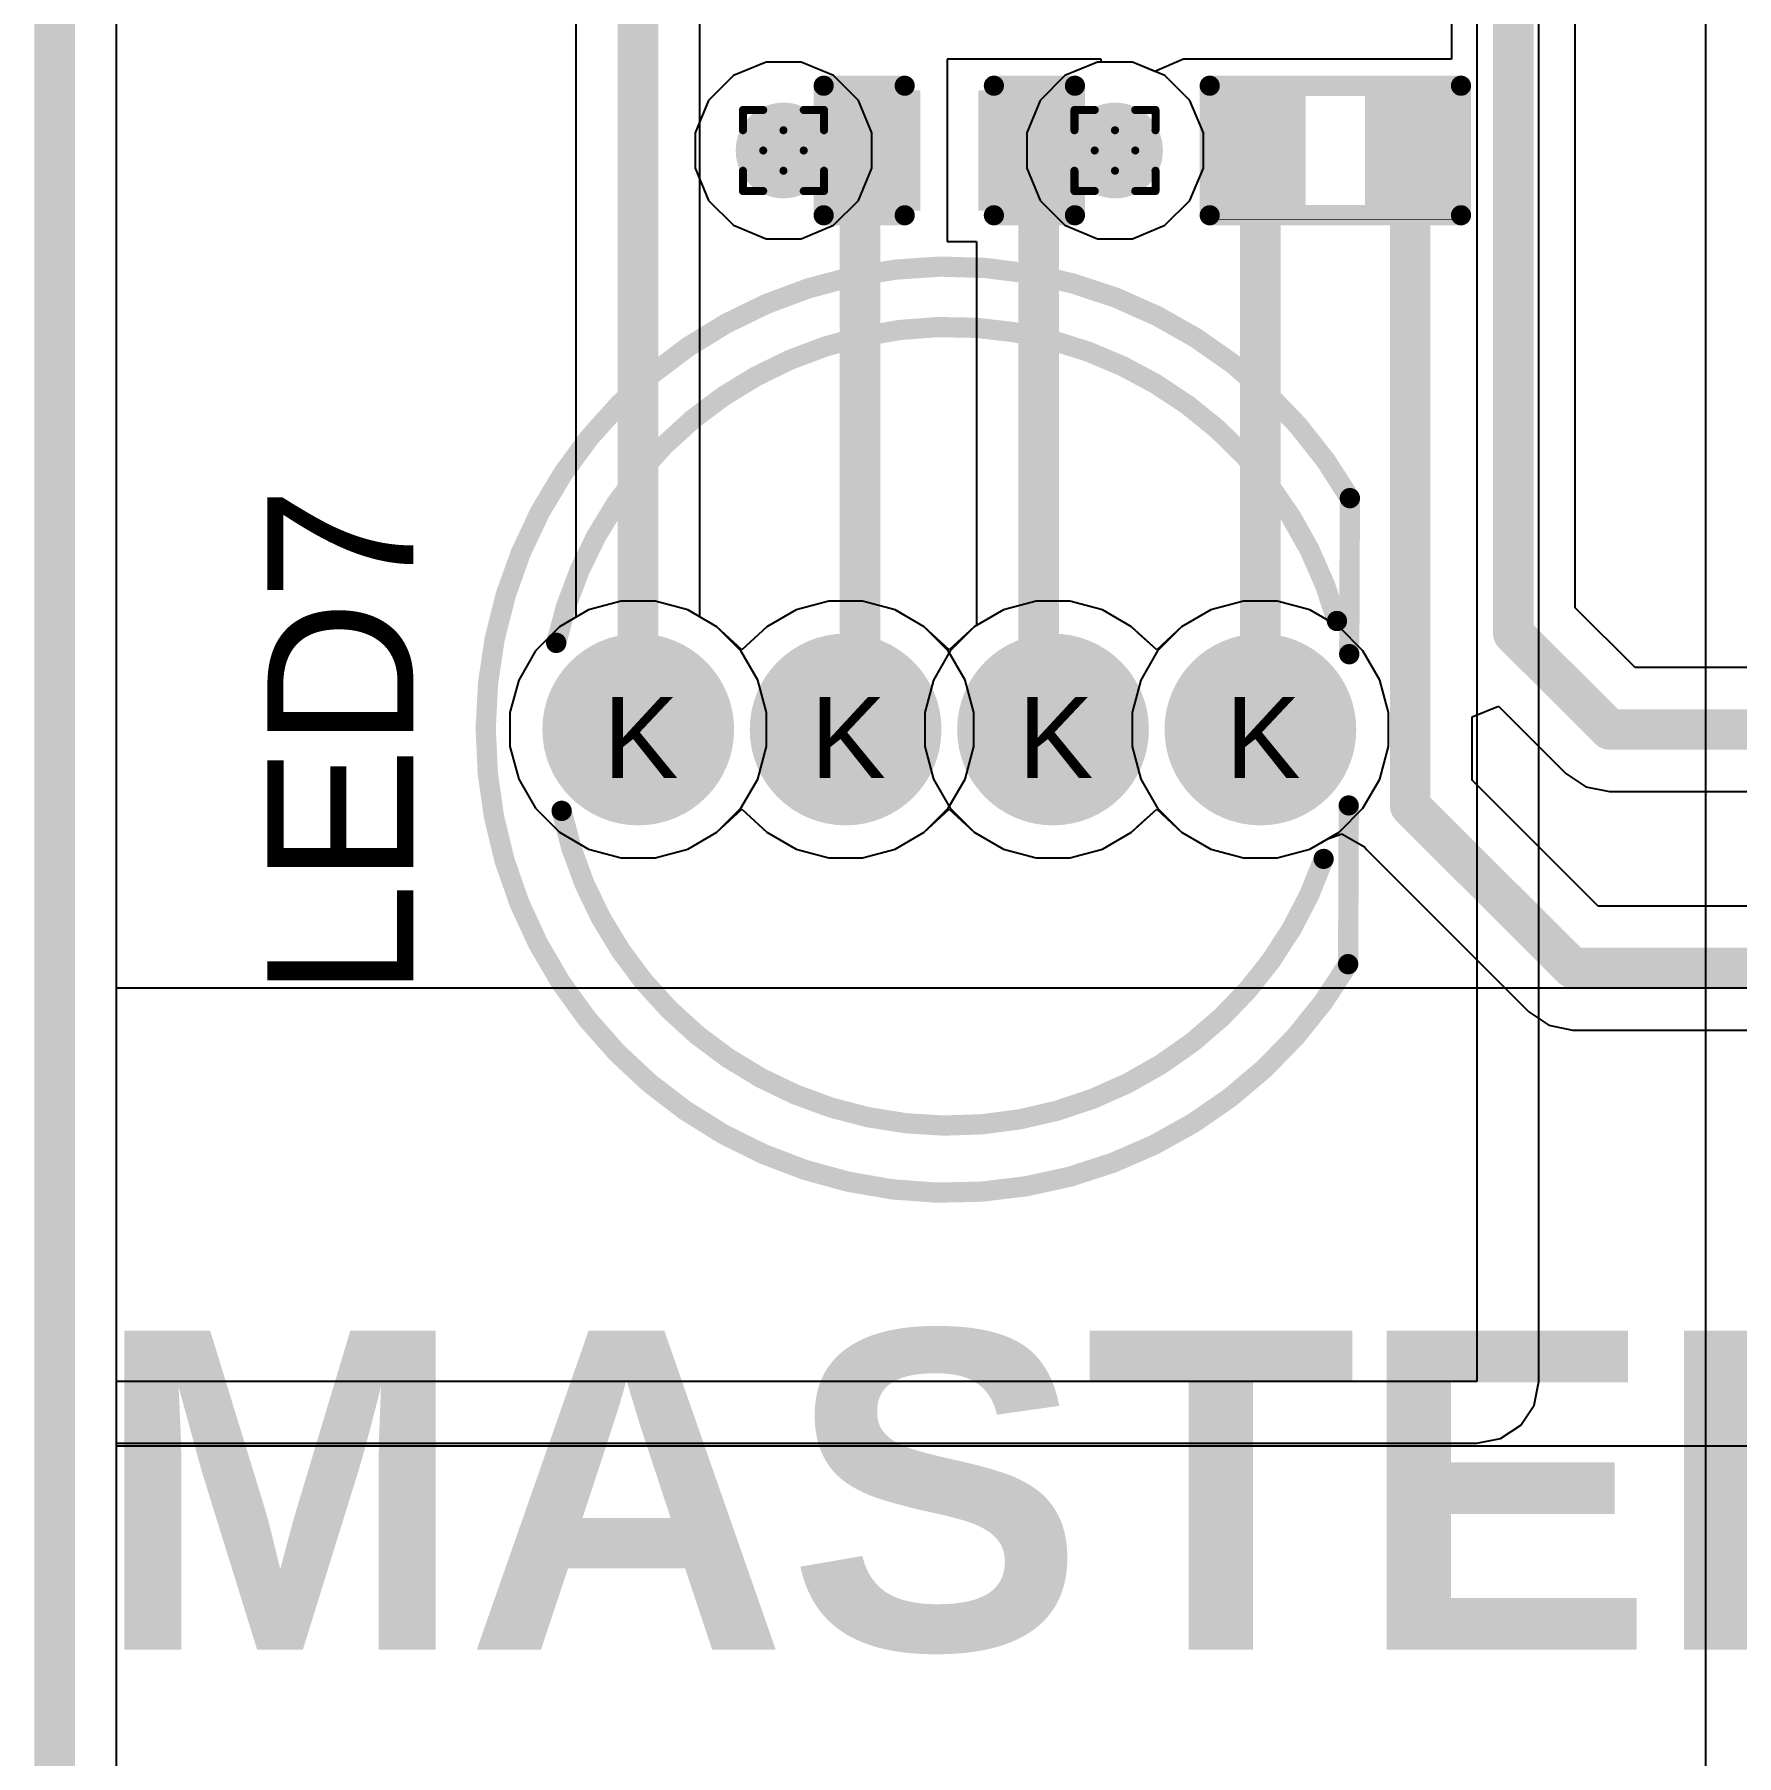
# Model space of a CAD drawing. Header units: inches. Extents: x -11 to 5379, y 0 to 5429.
# Drawn here: x -0.13 to 10.54, y 39.34 to 50.12 of the extents above; entities that cross this region are included whole.
import ezdxf

# ---------------------------------------------------------------- set-up
doc = ezdxf.new("R2010")
doc.units = ezdxf.units.IN
for name, color, linetype in [('Board Outline', 216, 'Continuous'), ('Bottom Layer', 5, 'Continuous'), ('Bottom Solder', 6, 'Continuous'), ('Drill Drawing', 1, 'Continuous'), ('GND', 16, 'Continuous'), ('Multi-Layer', 9, 'Continuous'), ('Pad Holes', 156, 'Continuous'), ('PWR', 76, 'Continuous'), ('Top Layer', 1, 'Continuous'), ('Top Overlay', 2, 'Continuous'), ('Top Paste', 8, 'Continuous'), ('Top Solder', 216, 'Continuous'), ('Via Holes', 16, 'Continuous')]:
    doc.layers.add(name, color=color, linetype=linetype)
doc.styles.add('Arial', font='', dxfattribs={"height": 0.2})
doc.styles.add('Arial_Bold', font='', dxfattribs={"height": 0.2})
doc.styles.get('Arial').set_extended_font_data('Arial')
doc.styles.get('Arial_Bold').set_extended_font_data('Arial', bold=True)

# ---------------------------------------------------------------- blocks, each defined once
blk = doc.blocks.new('R___0402_312')
at = {"layer": 'Top Layer'}
for points in [[(-0.699, -0.318), (-0.699, 0.318), (-0.241, 0.318), (-0.241, -0.318)], [(0.241, -0.318), (0.241, 0.318), (0.699, 0.318), (0.699, -0.318)]]:
    blk.add_hatch(color=1, dxfattribs=at).paths.add_polyline_path(points)
at = {"layer": 'Top Paste'}
for points in [[(-0.699, -0.318), (-0.699, 0.318), (-0.241, 0.318), (-0.241, -0.318)], [(0.241, -0.318), (0.241, 0.318), (0.699, 0.318), (0.699, -0.318)]]:
    blk.add_hatch(color=8, dxfattribs=at).paths.add_polyline_path(points)
at = {"layer": 'Top Solder'}
for points in [[(-0.754, -0.373), (-0.754, 0.373), (-0.186, 0.373), (-0.186, -0.373)], [(0.186, -0.373), (0.186, 0.373), (0.754, 0.373), (0.754, -0.373)]]:
    blk.add_hatch(color=216, dxfattribs=at).paths.add_polyline_path(points)
at = {"layer": 'Top Overlay'}
for points in [[(-0.787, -0.406, 0.127, 0.127, 0), (-0.787, 0.406, 0.127, 0.127, 0)], [(-0.787, 0.406, 0.127, 0.127, 0), (0.787, 0.406, 0.127, 0.127, 0)], [(0.787, -0.406, 0.127, 0.127, 0), (0.787, 0.406, 0.127, 0.127, 0)], [(-0.787, -0.406, 0.127, 0.127, 0), (0.787, -0.406, 0.127, 0.127, 0)], [(-0.813, -0.432, 0.00323, 0.00323, 0), (0.813, -0.432, 0.00323, 0.00323, 0)]]:
    blk.add_lwpolyline(points, format="xyseb", dxfattribs=at)
for points in [[(-0.819, 0.406, 0.0635, 0.0635, 1), (-0.756, 0.406, 0.0635, 0.0635, 1)], [(-0.819, 0.406, 0.0635, 0.0635, 1), (-0.756, 0.406, 0.0635, 0.0635, 1)], [(0.756, 0.406, 0.0635, 0.0635, 1), (0.819, 0.406, 0.0635, 0.0635, 1)], [(0.756, 0.406, 0.0635, 0.0635, 1), (0.819, 0.406, 0.0635, 0.0635, 1)], [(-0.819, -0.406, 0.0635, 0.0635, 1), (-0.756, -0.406, 0.0635, 0.0635, 1)], [(-0.819, -0.406, 0.0635, 0.0635, 1), (-0.756, -0.406, 0.0635, 0.0635, 1)], [(-0.814, -0.432, 0.00161, 0.00161, 1), (-0.812, -0.432, 0.00161, 0.00161, 1)], [(0.756, -0.406, 0.0635, 0.0635, 1), (0.819, -0.406, 0.0635, 0.0635, 1)], [(0.756, -0.406, 0.0635, 0.0635, 1), (0.819, -0.406, 0.0635, 0.0635, 1)], [(0.812, -0.432, 0.00161, 0.00161, 1), (0.814, -0.432, 0.00161, 0.00161, 1)]]:
    blk.add_lwpolyline(points, format="xyseb", close=True, dxfattribs=at)
blk = doc.blocks.new('WS2812D_F5_497')
at = {"layer": 'Bottom Layer'}
h = blk.add_hatch(color=5, dxfattribs=at)
edge = h.paths.add_edge_path()
edge.add_arc((-1.95, 0), 0.55, 0, 360)
h = blk.add_hatch(color=5, dxfattribs=at)
edge = h.paths.add_edge_path()
edge.add_arc((-0.65, 0), 0.55, 0, 360)
h = blk.add_hatch(color=5, dxfattribs=at)
edge = h.paths.add_edge_path()
edge.add_arc((0.65, 0), 0.55, 0, 360)
h = blk.add_hatch(color=5, dxfattribs=at)
edge = h.paths.add_edge_path()
edge.add_arc((1.95, 0), 0.55, 0, 360)
at = {"layer": 'Bottom Solder'}
h = blk.add_hatch(color=6, dxfattribs=at)
edge = h.paths.add_edge_path()
edge.add_arc((-1.95, 0), 0.601, 0, 360)
h = blk.add_hatch(color=6, dxfattribs=at)
edge = h.paths.add_edge_path()
edge.add_arc((-0.65, 0), 0.601, 0, 360)
h = blk.add_hatch(color=6, dxfattribs=at)
edge = h.paths.add_edge_path()
edge.add_arc((0.65, 0), 0.601, 0, 360)
h = blk.add_hatch(color=6, dxfattribs=at)
edge = h.paths.add_edge_path()
edge.add_arc((1.95, 0), 0.601, 0, 360)
at = {"layer": 'GND'}
h = blk.add_hatch(color=16, dxfattribs=at)
edge = h.paths.add_edge_path()
edge.add_arc((-1.95, 0), 0.55, 0, 360)
h = blk.add_hatch(color=16, dxfattribs=at)
edge = h.paths.add_edge_path()
edge.add_arc((-0.65, 0), 0.55, 0, 360)
h = blk.add_hatch(color=16, dxfattribs=at)
edge = h.paths.add_edge_path()
edge.add_arc((0.65, 0), 0.55, 0, 360)
h = blk.add_hatch(color=16, dxfattribs=at)
edge = h.paths.add_edge_path()
edge.add_arc((1.95, 0), 0.55, 0, 360)
at = {"layer": 'Multi-Layer'}
h = blk.add_hatch(color=9, dxfattribs=at)
edge = h.paths.add_edge_path()
edge.add_arc((-1.95, 0), 0.55, 0, 360)
h = blk.add_hatch(color=9, dxfattribs=at)
edge = h.paths.add_edge_path()
edge.add_arc((-0.65, 0), 0.55, 0, 360)
h = blk.add_hatch(color=9, dxfattribs=at)
edge = h.paths.add_edge_path()
edge.add_arc((0.65, 0), 0.55, 0, 360)
h = blk.add_hatch(color=9, dxfattribs=at)
edge = h.paths.add_edge_path()
edge.add_arc((1.95, 0), 0.55, 0, 360)
at = {"layer": 'Pad Holes'}
h = blk.add_hatch(color=7, dxfattribs=at)
edge = h.paths.add_edge_path()
edge.add_arc((-1.95, 0), 0.36, 0, 360)
h = blk.add_hatch(color=7, dxfattribs=at)
edge = h.paths.add_edge_path()
edge.add_arc((-0.65, 0), 0.36, 0, 360)
h = blk.add_hatch(color=7, dxfattribs=at)
edge = h.paths.add_edge_path()
edge.add_arc((0.65, 0), 0.36, 0, 360)
h = blk.add_hatch(color=7, dxfattribs=at)
edge = h.paths.add_edge_path()
edge.add_arc((1.95, 0), 0.36, 0, 360)
at = {"layer": 'PWR'}
h = blk.add_hatch(color=76, dxfattribs=at)
edge = h.paths.add_edge_path()
edge.add_arc((-1.95, 0), 0.55, 0, 360)
h = blk.add_hatch(color=76, dxfattribs=at)
edge = h.paths.add_edge_path()
edge.add_arc((-0.65, 0), 0.55, 0, 360)
h = blk.add_hatch(color=76, dxfattribs=at)
edge = h.paths.add_edge_path()
edge.add_arc((0.65, 0), 0.55, 0, 360)
h = blk.add_hatch(color=76, dxfattribs=at)
edge = h.paths.add_edge_path()
edge.add_arc((1.95, 0), 0.55, 0, 360)
at = {"layer": 'Top Layer'}
h = blk.add_hatch(color=1, dxfattribs=at)
edge = h.paths.add_edge_path()
edge.add_arc((-1.95, 0), 0.55, 0, 360)
h = blk.add_hatch(color=1, dxfattribs=at)
edge = h.paths.add_edge_path()
edge.add_arc((-0.65, 0), 0.55, 0, 360)
h = blk.add_hatch(color=1, dxfattribs=at)
edge = h.paths.add_edge_path()
edge.add_arc((0.65, 0), 0.55, 0, 360)
h = blk.add_hatch(color=1, dxfattribs=at)
edge = h.paths.add_edge_path()
edge.add_arc((1.95, 0), 0.55, 0, 360)
at = {"layer": 'Top Solder'}
h = blk.add_hatch(color=216, dxfattribs=at)
edge = h.paths.add_edge_path()
edge.add_arc((-1.95, 0), 0.601, 0, 360)
h = blk.add_hatch(color=216, dxfattribs=at)
edge = h.paths.add_edge_path()
edge.add_arc((-0.65, 0), 0.601, 0, 360)
h = blk.add_hatch(color=216, dxfattribs=at)
edge = h.paths.add_edge_path()
edge.add_arc((0.65, 0), 0.601, 0, 360)
h = blk.add_hatch(color=216, dxfattribs=at)
edge = h.paths.add_edge_path()
edge.add_arc((1.95, 0), 0.601, 0, 360)
at = {"layer": 'Top Overlay'}
for points in [[(2.5, -1.471, 0.127, 0.127, -3.705201), (2.511, 1.45, 0.127, 0.127, 0)], [(-2.464, 0.543, 0.127, 0.127, -0.780857), (2.43, 0.68, 0.127, 0.127, 0)], [(2.507, 0.472, 0.127, 0.127, 0), (2.511, 1.45, 0.127, 0.127, 0)], [(2.5, -1.471, 0.127, 0.127, 0), (2.504, -0.476, 0.127, 0.127, 0)], [(2.347, -0.811, 0.127, 0.127, -0.760948), (-2.43, -0.51, 0.127, 0.127, 0)]]:
    blk.add_lwpolyline(points, format="xyseb", dxfattribs=at)
for points in [[(2.479, 1.45, 0.0635, 0.0635, 1), (2.543, 1.45, 0.0635, 0.0635, 1)], [(2.479, 1.45, 0.0635, 0.0635, 1), (2.543, 1.45, 0.0635, 0.0635, 1)], [(2.398, 0.68, 0.0635, 0.0635, 1), (2.462, 0.68, 0.0635, 0.0635, 1)], [(-2.496, 0.543, 0.0635, 0.0635, 1), (-2.432, 0.543, 0.0635, 0.0635, 1)], [(2.475, 0.472, 0.0635, 0.0635, 1), (2.539, 0.472, 0.0635, 0.0635, 1)], [(2.472, -0.476, 0.0635, 0.0635, 1), (2.535, -0.476, 0.0635, 0.0635, 1)], [(-2.462, -0.51, 0.0635, 0.0635, 1), (-2.398, -0.51, 0.0635, 0.0635, 1)], [(2.315, -0.811, 0.0635, 0.0635, 1), (2.378, -0.811, 0.0635, 0.0635, 1)], [(2.468, -1.471, 0.0635, 0.0635, 1), (2.532, -1.471, 0.0635, 0.0635, 1)], [(2.468, -1.471, 0.0635, 0.0635, 1), (2.532, -1.471, 0.0635, 0.0635, 1)]]:
    blk.add_lwpolyline(points, format="xyseb", close=True, dxfattribs=at)
blk = doc.blocks.new('C___0402_655')
at = {"layer": 'Top Layer'}
for points in [[(-0.699, -0.318), (-0.699, 0.318), (-0.241, 0.318), (-0.241, -0.318)], [(0.241, -0.318), (0.241, 0.318), (0.699, 0.318), (0.699, -0.318)]]:
    blk.add_hatch(color=1, dxfattribs=at).paths.add_polyline_path(points)
at = {"layer": 'Top Paste'}
for points in [[(-0.699, -0.318), (-0.699, 0.318), (-0.241, 0.318), (-0.241, -0.318)], [(0.241, -0.318), (0.241, 0.318), (0.699, 0.318), (0.699, -0.318)]]:
    blk.add_hatch(color=8, dxfattribs=at).paths.add_polyline_path(points)
at = {"layer": 'Top Solder'}
for points in [[(-0.758, -0.377), (-0.758, 0.377), (-0.181, 0.377), (-0.181, -0.377)], [(0.181, -0.377), (0.181, 0.377), (0.758, 0.377), (0.758, -0.377)]]:
    blk.add_hatch(color=216, dxfattribs=at).paths.add_polyline_path(points)
at = {"layer": 'Top Overlay'}
for points in [[(-0.787, -0.406, 0.127, 0.127, 0), (-0.787, 0.406, 0.127, 0.127, 0)], [(-0.787, 0.406, 0.127, 0.127, 0), (-0.279, 0.406, 0.127, 0.127, 0)], [(0.279, 0.406, 0.127, 0.127, 0), (0.787, 0.406, 0.127, 0.127, 0)], [(0.787, -0.406, 0.127, 0.127, 0), (0.787, 0.406, 0.127, 0.127, 0)], [(-0.787, -0.406, 0.127, 0.127, 0), (-0.279, -0.406, 0.127, 0.127, 0)], [(0.279, -0.406, 0.127, 0.127, 0), (0.787, -0.406, 0.127, 0.127, 0)]]:
    blk.add_lwpolyline(points, format="xyseb", dxfattribs=at)
for points in [[(-0.819, 0.406, 0.0635, 0.0635, 1), (-0.756, 0.406, 0.0635, 0.0635, 1)], [(-0.819, 0.406, 0.0635, 0.0635, 1), (-0.756, 0.406, 0.0635, 0.0635, 1)], [(-0.311, 0.406, 0.0635, 0.0635, 1), (-0.248, 0.406, 0.0635, 0.0635, 1)], [(0.248, 0.406, 0.0635, 0.0635, 1), (0.311, 0.406, 0.0635, 0.0635, 1)], [(0.756, 0.406, 0.0635, 0.0635, 1), (0.819, 0.406, 0.0635, 0.0635, 1)], [(0.756, 0.406, 0.0635, 0.0635, 1), (0.819, 0.406, 0.0635, 0.0635, 1)], [(-0.819, -0.406, 0.0635, 0.0635, 1), (-0.756, -0.406, 0.0635, 0.0635, 1)], [(-0.819, -0.406, 0.0635, 0.0635, 1), (-0.756, -0.406, 0.0635, 0.0635, 1)], [(-0.311, -0.406, 0.0635, 0.0635, 1), (-0.248, -0.406, 0.0635, 0.0635, 1)], [(0.248, -0.406, 0.0635, 0.0635, 1), (0.311, -0.406, 0.0635, 0.0635, 1)], [(0.756, -0.406, 0.0635, 0.0635, 1), (0.819, -0.406, 0.0635, 0.0635, 1)], [(0.756, -0.406, 0.0635, 0.0635, 1), (0.819, -0.406, 0.0635, 0.0635, 1)]]:
    blk.add_lwpolyline(points, format="xyseb", close=True, dxfattribs=at)

msp = doc.modelspace()

# ---------------------------------------------------------------- hatches: boundary and pattern name
at = {"layer": 'Bottom Layer'}
h = msp.add_hatch(color=5, dxfattribs=at)
edge = h.paths.add_edge_path()
edge.add_arc((4.569, 49.396), 0.3, 0, 360)
h = msp.add_hatch(color=5, dxfattribs=at)
edge = h.paths.add_edge_path()
edge.add_arc((6.647, 49.396), 0.3, 0, 360)
at = {"layer": 'GND'}
h = msp.add_hatch(color=16, dxfattribs=at)
edge = h.paths.add_edge_path()
edge.add_arc((4.569, 49.396), 0.3, 0, 360)
h = msp.add_hatch(color=16, dxfattribs=at)
edge = h.paths.add_edge_path()
edge.add_arc((6.647, 49.396), 0.3, 0, 360)
at = {"layer": 'PWR'}
h = msp.add_hatch(color=76, dxfattribs=at)
edge = h.paths.add_edge_path()
edge.add_arc((4.569, 49.396), 0.3, 0, 360)
h = msp.add_hatch(color=76, dxfattribs=at)
edge = h.paths.add_edge_path()
edge.add_arc((6.647, 49.396), 0.3, 0, 360)
at = {"layer": 'Top Layer'}
h = msp.add_hatch(color=1, dxfattribs=at)
edge = h.paths.add_edge_path()
edge.add_arc((4.569, 49.396), 0.3, 0, 360)
h = msp.add_hatch(color=1, dxfattribs=at)
edge = h.paths.add_edge_path()
edge.add_arc((6.647, 49.396), 0.3, 0, 360)
at = {"layer": 'Via Holes'}
h = msp.add_hatch(color=7, dxfattribs=at)
edge = h.paths.add_edge_path()
edge.add_arc((4.569, 49.396), 0.15, 0, 360)
h = msp.add_hatch(color=7, dxfattribs=at)
edge = h.paths.add_edge_path()
edge.add_arc((6.647, 49.396), 0.15, 0, 360)

# ---------------------------------------------------------------- linework, layer by layer
at = {"layer": 'Board Outline'}
msp.add_lwpolyline([(0, 0, 0.254, 0.254, 0), (0, 110, 0.254, 0.254, 0)], format="xyseb", dxfattribs=at)
at = {"layer": 'Bottom Layer'}
for p, q in [((0.388, 9.672), (0.388, 100.328)), ((6.536, 49.95), (6.333, 49.866)), ((6.757, 49.95), (6.536, 49.95)), ((6.96, 49.866), (6.757, 49.95)), ((6.333, 49.866), (6.177, 49.71)), ((7.116, 49.71), (6.96, 49.866)), ((6.177, 49.71), (6.093, 49.507)), ((7.201, 49.507), (7.116, 49.71)), ((6.093, 49.507), (6.093, 49.286)), ((7.201, 49.286), (7.201, 49.507)), ((6.093, 49.286), (6.177, 49.083)), ((7.116, 49.083), (7.201, 49.286)), ((6.177, 49.083), (6.333, 48.927)), ((6.96, 48.927), (7.116, 49.083)), ((6.333, 48.927), (6.536, 48.842)), ((6.757, 48.842), (6.96, 48.927)), ((6.536, 48.842), (6.757, 48.842)), ((3.347, 46.516), (3.164, 46.41)), ((3.552, 46.571), (3.347, 46.516)), ((3.764, 46.571), (3.552, 46.571)), ((3.968, 46.516), (3.764, 46.571)), ((4.151, 46.41), (3.968, 46.516)), ((5.947, 46.516), (5.764, 46.41)), ((6.152, 46.571), (5.947, 46.516)), ((6.364, 46.571), (6.152, 46.571)), ((6.568, 46.516), (6.364, 46.571)), ((6.751, 46.41), (6.568, 46.516)), ((7.247, 46.516), (7.064, 46.41)), ((7.452, 46.571), (7.247, 46.516)), ((7.663, 46.571), (7.452, 46.571)), ((7.868, 46.516), (7.663, 46.571)), ((8.051, 46.41), (7.868, 46.516)), ((3.164, 46.41), (3.014, 46.26)), ((4.301, 46.26), (4.151, 46.41)), ((5.764, 46.41), (5.614, 46.26)), ((6.79, 46.372), (6.751, 46.41)), ((7.064, 46.41), (7.026, 46.372)), ((8.201, 46.26), (8.051, 46.41)), ((6.908, 46.266), (6.79, 46.372)), ((7.026, 46.372), (6.908, 46.266)), ((3.014, 46.26), (2.909, 46.077)), ((4.407, 46.077), (4.301, 46.26)), ((5.614, 46.26), (5.508, 46.077)), ((8.307, 46.077), (8.201, 46.26)), ((2.909, 46.077), (2.854, 45.873)), ((4.462, 45.873), (4.407, 46.077)), ((5.508, 46.077), (5.454, 45.873)), ((8.362, 45.873), (8.307, 46.077)), ((2.854, 45.873), (2.854, 45.661)), ((4.462, 45.661), (4.462, 45.873)), ((5.454, 45.873), (5.454, 45.661)), ((8.362, 45.661), (8.362, 45.873)), ((2.854, 45.661), (2.909, 45.456)), ((4.407, 45.456), (4.462, 45.661)), ((5.454, 45.661), (5.508, 45.456)), ((8.307, 45.456), (8.362, 45.661)), ((2.909, 45.456), (3.014, 45.273)), ((4.301, 45.273), (4.407, 45.456)), ((5.508, 45.456), (5.614, 45.273)), ((8.201, 45.273), (8.307, 45.456)), ((3.014, 45.273), (3.164, 45.123)), ((4.151, 45.123), (4.301, 45.273)), ((5.614, 45.273), (5.764, 45.123)), ((6.79, 45.162), (6.908, 45.267)), ((6.908, 45.267), (7.026, 45.162)), ((8.051, 45.123), (8.201, 45.273)), ((3.164, 45.123), (3.347, 45.017)), ((3.968, 45.017), (4.151, 45.123)), ((5.764, 45.123), (5.947, 45.017)), ((6.568, 45.017), (6.751, 45.123)), ((6.751, 45.123), (6.79, 45.162)), ((7.026, 45.162), (7.064, 45.123)), ((7.064, 45.123), (7.247, 45.017)), ((7.868, 45.017), (8.051, 45.123)), ((3.347, 45.017), (3.552, 44.963)), ((3.764, 44.963), (3.968, 45.017)), ((5.947, 45.017), (6.152, 44.963)), ((6.364, 44.963), (6.568, 45.017)), ((7.247, 45.017), (7.452, 44.963)), ((7.663, 44.963), (7.868, 45.017)), ((3.552, 44.963), (3.764, 44.963)), ((6.152, 44.963), (6.364, 44.963)), ((7.452, 44.963), (7.663, 44.963))]:
    msp.add_line(p, q, dxfattribs=at)
at = {"layer": 'Drill Drawing'}
for points in [[(4.315, 49.523, 0.0508, 0.0508, 0), (4.315, 49.65, 0.0508, 0.0508, 0)], [(4.315, 49.65, 0.0508, 0.0508, 0), (4.442, 49.65, 0.0508, 0.0508, 0)], [(4.442, 49.65, 0.0508, 0.0508, 0), (4.569, 49.523, 0.0508, 0.0508, 0)], [(4.569, 49.523, 0.0508, 0.0508, 0), (4.696, 49.65, 0.0508, 0.0508, 0)], [(4.696, 49.65, 0.0508, 0.0508, 0), (4.823, 49.65, 0.0508, 0.0508, 0)], [(4.823, 49.523, 0.0508, 0.0508, 0), (4.823, 49.65, 0.0508, 0.0508, 0)], [(6.393, 49.523, 0.0508, 0.0508, 0), (6.393, 49.65, 0.0508, 0.0508, 0)], [(6.393, 49.65, 0.0508, 0.0508, 0), (6.52, 49.65, 0.0508, 0.0508, 0)], [(6.52, 49.65, 0.0508, 0.0508, 0), (6.647, 49.523, 0.0508, 0.0508, 0)], [(6.647, 49.523, 0.0508, 0.0508, 0), (6.774, 49.65, 0.0508, 0.0508, 0)], [(6.774, 49.65, 0.0508, 0.0508, 0), (6.901, 49.65, 0.0508, 0.0508, 0)], [(6.901, 49.523, 0.0508, 0.0508, 0), (6.901, 49.65, 0.0508, 0.0508, 0)], [(4.315, 49.523, 0.0508, 0.0508, 0), (4.442, 49.396, 0.0508, 0.0508, 0)], [(4.696, 49.396, 0.0508, 0.0508, 0), (4.823, 49.523, 0.0508, 0.0508, 0)], [(6.393, 49.523, 0.0508, 0.0508, 0), (6.52, 49.396, 0.0508, 0.0508, 0)], [(6.774, 49.396, 0.0508, 0.0508, 0), (6.901, 49.523, 0.0508, 0.0508, 0)], [(4.315, 49.269, 0.0508, 0.0508, 0), (4.442, 49.396, 0.0508, 0.0508, 0)], [(4.696, 49.396, 0.0508, 0.0508, 0), (4.823, 49.269, 0.0508, 0.0508, 0)], [(6.393, 49.269, 0.0508, 0.0508, 0), (6.52, 49.396, 0.0508, 0.0508, 0)], [(6.774, 49.396, 0.0508, 0.0508, 0), (6.901, 49.269, 0.0508, 0.0508, 0)], [(4.315, 49.142, 0.0508, 0.0508, 0), (4.315, 49.269, 0.0508, 0.0508, 0)], [(4.442, 49.142, 0.0508, 0.0508, 0), (4.569, 49.269, 0.0508, 0.0508, 0)], [(4.569, 49.269, 0.0508, 0.0508, 0), (4.696, 49.142, 0.0508, 0.0508, 0)], [(4.823, 49.142, 0.0508, 0.0508, 0), (4.823, 49.269, 0.0508, 0.0508, 0)], [(6.393, 49.142, 0.0508, 0.0508, 0), (6.393, 49.269, 0.0508, 0.0508, 0)], [(6.52, 49.142, 0.0508, 0.0508, 0), (6.647, 49.269, 0.0508, 0.0508, 0)], [(6.647, 49.269, 0.0508, 0.0508, 0), (6.774, 49.142, 0.0508, 0.0508, 0)], [(6.901, 49.142, 0.0508, 0.0508, 0), (6.901, 49.269, 0.0508, 0.0508, 0)], [(4.315, 49.142, 0.0508, 0.0508, 0), (4.442, 49.142, 0.0508, 0.0508, 0)], [(4.696, 49.142, 0.0508, 0.0508, 0), (4.823, 49.142, 0.0508, 0.0508, 0)], [(6.393, 49.142, 0.0508, 0.0508, 0), (6.52, 49.142, 0.0508, 0.0508, 0)], [(6.774, 49.142, 0.0508, 0.0508, 0), (6.901, 49.142, 0.0508, 0.0508, 0)]]:
    msp.add_lwpolyline(points, format="xyseb", dxfattribs=at)
for points in [[(4.302, 49.65, 0.0254, 0.0254, 1), (4.327, 49.65, 0.0254, 0.0254, 1)], [(4.302, 49.65, 0.0254, 0.0254, 1), (4.327, 49.65, 0.0254, 0.0254, 1)], [(4.429, 49.65, 0.0254, 0.0254, 1), (4.454, 49.65, 0.0254, 0.0254, 1)], [(4.429, 49.65, 0.0254, 0.0254, 1), (4.454, 49.65, 0.0254, 0.0254, 1)], [(4.683, 49.65, 0.0254, 0.0254, 1), (4.708, 49.65, 0.0254, 0.0254, 1)], [(4.683, 49.65, 0.0254, 0.0254, 1), (4.708, 49.65, 0.0254, 0.0254, 1)], [(4.81, 49.65, 0.0254, 0.0254, 1), (4.835, 49.65, 0.0254, 0.0254, 1)], [(4.81, 49.65, 0.0254, 0.0254, 1), (4.835, 49.65, 0.0254, 0.0254, 1)], [(6.38, 49.65, 0.0254, 0.0254, 1), (6.405, 49.65, 0.0254, 0.0254, 1)], [(6.38, 49.65, 0.0254, 0.0254, 1), (6.405, 49.65, 0.0254, 0.0254, 1)], [(6.507, 49.65, 0.0254, 0.0254, 1), (6.532, 49.65, 0.0254, 0.0254, 1)], [(6.507, 49.65, 0.0254, 0.0254, 1), (6.532, 49.65, 0.0254, 0.0254, 1)], [(6.761, 49.65, 0.0254, 0.0254, 1), (6.786, 49.65, 0.0254, 0.0254, 1)], [(6.761, 49.65, 0.0254, 0.0254, 1), (6.786, 49.65, 0.0254, 0.0254, 1)], [(6.888, 49.65, 0.0254, 0.0254, 1), (6.913, 49.65, 0.0254, 0.0254, 1)], [(6.888, 49.65, 0.0254, 0.0254, 1), (6.913, 49.65, 0.0254, 0.0254, 1)], [(4.302, 49.523, 0.0254, 0.0254, 1), (4.327, 49.523, 0.0254, 0.0254, 1)], [(4.302, 49.523, 0.0254, 0.0254, 1), (4.327, 49.523, 0.0254, 0.0254, 1)], [(4.556, 49.523, 0.0254, 0.0254, 1), (4.581, 49.523, 0.0254, 0.0254, 1)], [(4.556, 49.523, 0.0254, 0.0254, 1), (4.581, 49.523, 0.0254, 0.0254, 1)], [(4.81, 49.523, 0.0254, 0.0254, 1), (4.835, 49.523, 0.0254, 0.0254, 1)], [(4.81, 49.523, 0.0254, 0.0254, 1), (4.835, 49.523, 0.0254, 0.0254, 1)], [(6.38, 49.523, 0.0254, 0.0254, 1), (6.405, 49.523, 0.0254, 0.0254, 1)], [(6.38, 49.523, 0.0254, 0.0254, 1), (6.405, 49.523, 0.0254, 0.0254, 1)], [(6.634, 49.523, 0.0254, 0.0254, 1), (6.659, 49.523, 0.0254, 0.0254, 1)], [(6.634, 49.523, 0.0254, 0.0254, 1), (6.659, 49.523, 0.0254, 0.0254, 1)], [(6.888, 49.523, 0.0254, 0.0254, 1), (6.913, 49.523, 0.0254, 0.0254, 1)], [(6.888, 49.523, 0.0254, 0.0254, 1), (6.913, 49.523, 0.0254, 0.0254, 1)], [(4.429, 49.396, 0.0254, 0.0254, 1), (4.454, 49.396, 0.0254, 0.0254, 1)], [(4.429, 49.396, 0.0254, 0.0254, 1), (4.454, 49.396, 0.0254, 0.0254, 1)], [(4.683, 49.396, 0.0254, 0.0254, 1), (4.708, 49.396, 0.0254, 0.0254, 1)], [(4.683, 49.396, 0.0254, 0.0254, 1), (4.708, 49.396, 0.0254, 0.0254, 1)], [(6.507, 49.396, 0.0254, 0.0254, 1), (6.532, 49.396, 0.0254, 0.0254, 1)], [(6.507, 49.396, 0.0254, 0.0254, 1), (6.532, 49.396, 0.0254, 0.0254, 1)], [(6.761, 49.396, 0.0254, 0.0254, 1), (6.786, 49.396, 0.0254, 0.0254, 1)], [(6.761, 49.396, 0.0254, 0.0254, 1), (6.786, 49.396, 0.0254, 0.0254, 1)], [(4.302, 49.269, 0.0254, 0.0254, 1), (4.327, 49.269, 0.0254, 0.0254, 1)], [(4.302, 49.269, 0.0254, 0.0254, 1), (4.327, 49.269, 0.0254, 0.0254, 1)], [(4.556, 49.269, 0.0254, 0.0254, 1), (4.581, 49.269, 0.0254, 0.0254, 1)], [(4.556, 49.269, 0.0254, 0.0254, 1), (4.581, 49.269, 0.0254, 0.0254, 1)], [(4.81, 49.269, 0.0254, 0.0254, 1), (4.835, 49.269, 0.0254, 0.0254, 1)], [(4.81, 49.269, 0.0254, 0.0254, 1), (4.835, 49.269, 0.0254, 0.0254, 1)], [(6.38, 49.269, 0.0254, 0.0254, 1), (6.405, 49.269, 0.0254, 0.0254, 1)], [(6.38, 49.269, 0.0254, 0.0254, 1), (6.405, 49.269, 0.0254, 0.0254, 1)], [(6.634, 49.269, 0.0254, 0.0254, 1), (6.659, 49.269, 0.0254, 0.0254, 1)], [(6.634, 49.269, 0.0254, 0.0254, 1), (6.659, 49.269, 0.0254, 0.0254, 1)], [(6.888, 49.269, 0.0254, 0.0254, 1), (6.913, 49.269, 0.0254, 0.0254, 1)], [(6.888, 49.269, 0.0254, 0.0254, 1), (6.913, 49.269, 0.0254, 0.0254, 1)], [(4.302, 49.142, 0.0254, 0.0254, 1), (4.327, 49.142, 0.0254, 0.0254, 1)], [(4.302, 49.142, 0.0254, 0.0254, 1), (4.327, 49.142, 0.0254, 0.0254, 1)], [(4.429, 49.142, 0.0254, 0.0254, 1), (4.454, 49.142, 0.0254, 0.0254, 1)], [(4.429, 49.142, 0.0254, 0.0254, 1), (4.454, 49.142, 0.0254, 0.0254, 1)], [(4.683, 49.142, 0.0254, 0.0254, 1), (4.708, 49.142, 0.0254, 0.0254, 1)], [(4.683, 49.142, 0.0254, 0.0254, 1), (4.708, 49.142, 0.0254, 0.0254, 1)], [(4.81, 49.142, 0.0254, 0.0254, 1), (4.835, 49.142, 0.0254, 0.0254, 1)], [(4.81, 49.142, 0.0254, 0.0254, 1), (4.835, 49.142, 0.0254, 0.0254, 1)], [(6.38, 49.142, 0.0254, 0.0254, 1), (6.405, 49.142, 0.0254, 0.0254, 1)], [(6.38, 49.142, 0.0254, 0.0254, 1), (6.405, 49.142, 0.0254, 0.0254, 1)], [(6.507, 49.142, 0.0254, 0.0254, 1), (6.532, 49.142, 0.0254, 0.0254, 1)], [(6.507, 49.142, 0.0254, 0.0254, 1), (6.532, 49.142, 0.0254, 0.0254, 1)], [(6.761, 49.142, 0.0254, 0.0254, 1), (6.786, 49.142, 0.0254, 0.0254, 1)], [(6.761, 49.142, 0.0254, 0.0254, 1), (6.786, 49.142, 0.0254, 0.0254, 1)], [(6.888, 49.142, 0.0254, 0.0254, 1), (6.913, 49.142, 0.0254, 0.0254, 1)], [(6.888, 49.142, 0.0254, 0.0254, 1), (6.913, 49.142, 0.0254, 0.0254, 1)]]:
    msp.add_lwpolyline(points, format="xyseb", close=True, dxfattribs=at)
at = {"layer": 'GND'}
for p, q in [((0.388, 0.388), (0.388, 109.612)), ((10.349, 106.045), (10.349, 7.62)), ((4.459, 49.95), (4.255, 49.866)), ((4.679, 49.95), (4.459, 49.95)), ((4.883, 49.866), (4.679, 49.95)), ((6.536, 49.95), (6.333, 49.866)), ((6.757, 49.95), (6.536, 49.95)), ((6.96, 49.866), (6.757, 49.95)), ((4.255, 49.866), (4.099, 49.71)), ((5.038, 49.71), (4.883, 49.866)), ((6.333, 49.866), (6.177, 49.71)), ((7.116, 49.71), (6.96, 49.866)), ((4.099, 49.71), (4.015, 49.507)), ((5.123, 49.507), (5.038, 49.71)), ((6.177, 49.71), (6.093, 49.507)), ((7.201, 49.507), (7.116, 49.71)), ((4.015, 49.507), (4.015, 49.286)), ((5.123, 49.286), (5.123, 49.507)), ((6.093, 49.507), (6.093, 49.286)), ((7.201, 49.286), (7.201, 49.507)), ((4.015, 49.286), (4.099, 49.083)), ((5.038, 49.083), (5.123, 49.286)), ((6.093, 49.286), (6.177, 49.083)), ((7.116, 49.083), (7.201, 49.286)), ((4.099, 49.083), (4.255, 48.927)), ((4.883, 48.927), (5.038, 49.083)), ((6.177, 49.083), (6.333, 48.927)), ((6.96, 48.927), (7.116, 49.083)), ((4.255, 48.927), (4.459, 48.842)), ((4.679, 48.842), (4.883, 48.927)), ((6.333, 48.927), (6.536, 48.842)), ((6.757, 48.842), (6.96, 48.927)), ((4.459, 48.842), (4.679, 48.842)), ((6.536, 48.842), (6.757, 48.842)), ((3.347, 46.516), (3.164, 46.41)), ((3.552, 46.571), (3.347, 46.516)), ((3.764, 46.571), (3.552, 46.571)), ((3.968, 46.516), (3.764, 46.571)), ((4.151, 46.41), (3.968, 46.516)), ((4.647, 46.516), (4.464, 46.41)), ((4.852, 46.571), (4.647, 46.516)), ((5.064, 46.571), (4.852, 46.571)), ((5.268, 46.516), (5.064, 46.571)), ((5.451, 46.41), (5.268, 46.516)), ((5.947, 46.516), (5.764, 46.41)), ((6.152, 46.571), (5.947, 46.516)), ((6.364, 46.571), (6.152, 46.571)), ((6.568, 46.516), (6.364, 46.571)), ((6.751, 46.41), (6.568, 46.516)), ((7.247, 46.516), (7.064, 46.41)), ((7.452, 46.571), (7.247, 46.516)), ((7.663, 46.571), (7.452, 46.571)), ((7.868, 46.516), (7.663, 46.571)), ((8.051, 46.41), (7.868, 46.516)), ((3.164, 46.41), (3.014, 46.26)), ((4.308, 46.266), (4.151, 46.41)), ((4.464, 46.41), (4.308, 46.266)), ((5.608, 46.266), (5.451, 46.41)), ((5.764, 46.41), (5.608, 46.266)), ((6.908, 46.266), (6.751, 46.41)), ((7.064, 46.41), (6.908, 46.266)), ((8.201, 46.26), (8.051, 46.41)), ((3.014, 46.26), (2.909, 46.077)), ((8.307, 46.077), (8.201, 46.26)), ((2.909, 46.077), (2.854, 45.873)), ((8.362, 45.873), (8.307, 46.077)), ((2.854, 45.873), (2.854, 45.661)), ((8.362, 45.661), (8.362, 45.873)), ((2.854, 45.661), (2.909, 45.456)), ((8.307, 45.456), (8.362, 45.661)), ((2.909, 45.456), (3.014, 45.273)), ((8.201, 45.273), (8.307, 45.456)), ((3.014, 45.273), (3.164, 45.123)), ((4.151, 45.123), (4.308, 45.267)), ((4.308, 45.267), (4.464, 45.123)), ((5.451, 45.123), (5.608, 45.267)), ((5.608, 45.267), (5.764, 45.123)), ((6.751, 45.123), (6.908, 45.267)), ((6.908, 45.267), (7.064, 45.123)), ((8.051, 45.123), (8.201, 45.273)), ((3.164, 45.123), (3.347, 45.017)), ((3.968, 45.017), (4.151, 45.123)), ((4.464, 45.123), (4.647, 45.017)), ((5.268, 45.017), (5.451, 45.123)), ((5.764, 45.123), (5.947, 45.017)), ((6.568, 45.017), (6.751, 45.123)), ((7.064, 45.123), (7.247, 45.017)), ((7.868, 45.017), (8.051, 45.123)), ((3.347, 45.017), (3.552, 44.963)), ((3.764, 44.963), (3.968, 45.017)), ((4.647, 45.017), (4.852, 44.963)), ((5.064, 44.963), (5.268, 45.017)), ((5.947, 45.017), (6.152, 44.963)), ((6.364, 44.963), (6.568, 45.017)), ((7.247, 45.017), (7.452, 44.963)), ((7.663, 44.963), (7.868, 45.017)), ((3.552, 44.963), (3.764, 44.963)), ((4.852, 44.963), (5.064, 44.963)), ((6.152, 44.963), (6.364, 44.963)), ((7.452, 44.963), (7.663, 44.963)), ((0.388, 41.275), (0.388, 44.147)), ((0.388, 44.147), (76.414, 44.147)), ((96.799, 41.275), (0.388, 41.275))]:
    msp.add_line(p, q, dxfattribs=at)
at = {"layer": 'PWR'}
for p, q in [((0.388, 41.681), (0.388, 109.612)), ((8.915, 51.968), (8.915, 41.681)), ((9.304, 41.681), (9.304, 51.968)), ((4.459, 49.95), (4.255, 49.866)), ((4.679, 49.95), (4.459, 49.95)), ((4.883, 49.866), (4.679, 49.95)), ((4.255, 49.866), (4.099, 49.71)), ((5.038, 49.71), (4.883, 49.866)), ((4.099, 49.71), (4.015, 49.507)), ((5.123, 49.507), (5.038, 49.71)), ((4.015, 49.507), (4.015, 49.286)), ((5.123, 49.286), (5.123, 49.507)), ((4.015, 49.286), (4.099, 49.083)), ((5.038, 49.083), (5.123, 49.286)), ((4.099, 49.083), (4.255, 48.927)), ((4.883, 48.927), (5.038, 49.083)), ((4.255, 48.927), (4.459, 48.842)), ((4.679, 48.842), (4.883, 48.927)), ((4.459, 48.842), (4.679, 48.842)), ((3.347, 46.516), (3.164, 46.41)), ((3.552, 46.571), (3.347, 46.516)), ((3.764, 46.571), (3.552, 46.571)), ((3.968, 46.516), (3.764, 46.571)), ((4.151, 46.41), (3.968, 46.516)), ((4.647, 46.516), (4.464, 46.41)), ((4.852, 46.571), (4.647, 46.516)), ((5.064, 46.571), (4.852, 46.571)), ((5.268, 46.516), (5.064, 46.571)), ((5.451, 46.41), (5.268, 46.516)), ((7.247, 46.516), (7.064, 46.41)), ((7.452, 46.571), (7.247, 46.516)), ((7.663, 46.571), (7.452, 46.571)), ((7.868, 46.516), (7.663, 46.571)), ((8.051, 46.41), (7.868, 46.516)), ((3.164, 46.41), (3.014, 46.26)), ((4.308, 46.266), (4.151, 46.41)), ((4.464, 46.41), (4.308, 46.266)), ((5.601, 46.26), (5.451, 46.41)), ((7.064, 46.41), (6.914, 46.26)), ((8.201, 46.26), (8.051, 46.41)), ((3.014, 46.26), (2.909, 46.077)), ((5.707, 46.077), (5.601, 46.26)), ((6.914, 46.26), (6.808, 46.077)), ((8.307, 46.077), (8.201, 46.26)), ((2.909, 46.077), (2.854, 45.873)), ((5.762, 45.873), (5.707, 46.077)), ((6.808, 46.077), (6.754, 45.873)), ((8.362, 45.873), (8.307, 46.077)), ((2.854, 45.873), (2.854, 45.661)), ((5.762, 45.661), (5.762, 45.873)), ((6.754, 45.873), (6.754, 45.661)), ((8.362, 45.661), (8.362, 45.873)), ((2.854, 45.661), (2.909, 45.456)), ((5.707, 45.456), (5.762, 45.661)), ((6.754, 45.661), (6.808, 45.456)), ((8.307, 45.456), (8.362, 45.661)), ((2.909, 45.456), (3.014, 45.273)), ((5.601, 45.273), (5.707, 45.456)), ((6.808, 45.456), (6.914, 45.273)), ((8.201, 45.273), (8.307, 45.456)), ((3.014, 45.273), (3.164, 45.123)), ((4.151, 45.123), (4.308, 45.267)), ((4.308, 45.267), (4.464, 45.123)), ((5.451, 45.123), (5.601, 45.273)), ((6.914, 45.273), (7.064, 45.123)), ((8.051, 45.123), (8.201, 45.273)), ((3.164, 45.123), (3.347, 45.017)), ((3.968, 45.017), (4.151, 45.123)), ((4.464, 45.123), (4.647, 45.017)), ((5.268, 45.017), (5.451, 45.123)), ((7.064, 45.123), (7.247, 45.017)), ((7.868, 45.017), (8.051, 45.123)), ((3.347, 45.017), (3.552, 44.963)), ((3.764, 44.963), (3.968, 45.017)), ((4.647, 45.017), (4.852, 44.963)), ((5.064, 44.963), (5.268, 45.017)), ((7.247, 45.017), (7.452, 44.963)), ((7.663, 44.963), (7.868, 45.017)), ((3.552, 44.963), (3.764, 44.963)), ((4.852, 44.963), (5.064, 44.963)), ((7.452, 44.963), (7.663, 44.963)), ((8.915, 41.681), (0.388, 41.681)), ((9.274, 41.533), (9.304, 41.681)), ((9.19, 41.407), (9.274, 41.533)), ((8.915, 41.293), (9.064, 41.323)), ((9.064, 41.323), (9.19, 41.407)), ((0.388, 0.388), (0.388, 41.293)), ((0.388, 41.293), (8.915, 41.293))]:
    msp.add_line(p, q, dxfattribs=at)
at = {"layer": 'Top Layer'}
for p, q in [((0.388, 9.672), (0.388, 100.328)), ((9.532, 46.53), (9.532, 60.45)), ((8.756, 60.289), (8.756, 49.968)), ((3.267, 51.415), (3.267, 46.47)), ((4.044, 46.472), (4.044, 51.415)), ((6.56, 49.968), (5.595, 49.968)), ((5.595, 49.968), (5.595, 48.825)), ((6.56, 49.95), (6.56, 49.968)), ((6.757, 49.95), (6.56, 49.95)), ((6.897, 49.892), (6.757, 49.95)), ((7.075, 49.968), (6.897, 49.892)), ((8.756, 49.968), (7.075, 49.968)), ((7.075, 49.968), (7.075, 49.968)), ((5.595, 48.825), (5.779, 48.825)), ((5.779, 48.825), (5.779, 46.419)), ((9.908, 46.155), (9.532, 46.53)), ((3.164, 46.41), (3.014, 46.26)), ((3.267, 46.47), (3.164, 46.41)), ((4.151, 46.41), (4.044, 46.472)), ((4.301, 46.26), (4.151, 46.41)), ((5.764, 46.41), (5.614, 46.26)), ((5.779, 46.419), (5.764, 46.41)), ((3.014, 46.26), (2.909, 46.077)), ((4.407, 46.077), (4.301, 46.26)), ((5.614, 46.26), (5.508, 46.077)), ((2.909, 46.077), (2.854, 45.873)), ((4.462, 45.873), (4.407, 46.077)), ((5.508, 46.077), (5.454, 45.873)), ((13.924, 46.155), (9.908, 46.155)), ((2.854, 45.873), (2.854, 45.661)), ((4.462, 45.661), (4.462, 45.873)), ((5.454, 45.873), (5.454, 45.661)), ((8.886, 45.846), (9.05, 45.914)), ((9.05, 45.914), (9.472, 45.492)), ((8.886, 45.449), (8.886, 45.846)), ((2.854, 45.661), (2.909, 45.456)), ((4.407, 45.456), (4.462, 45.661)), ((5.454, 45.661), (5.508, 45.456)), ((2.909, 45.456), (3.014, 45.273)), ((4.301, 45.273), (4.407, 45.456)), ((5.508, 45.456), (5.614, 45.273)), ((9.675, 44.66), (8.886, 45.449)), ((9.472, 45.492), (9.598, 45.408)), ((9.598, 45.408), (9.747, 45.378)), ((9.747, 45.378), (13.924, 45.378)), ((3.014, 45.273), (3.164, 45.123)), ((4.151, 45.123), (4.301, 45.273)), ((5.614, 45.273), (5.764, 45.123)), ((6.79, 45.162), (6.908, 45.267)), ((6.908, 45.267), (7.026, 45.162)), ((3.164, 45.123), (3.347, 45.017)), ((3.968, 45.017), (4.151, 45.123)), ((5.764, 45.123), (5.947, 45.017)), ((6.568, 45.017), (6.751, 45.123)), ((6.751, 45.123), (6.79, 45.162)), ((7.026, 45.162), (7.064, 45.123)), ((7.064, 45.123), (7.247, 45.017)), ((7.98, 45.082), (8.068, 45.114)), ((8.068, 45.114), (8.211, 45.031)), ((3.347, 45.017), (3.552, 44.963)), ((3.764, 44.963), (3.968, 45.017)), ((5.947, 45.017), (6.152, 44.963)), ((6.364, 44.963), (6.568, 45.017)), ((7.247, 45.017), (7.452, 44.963)), ((7.663, 44.963), (7.868, 45.017)), ((7.868, 45.017), (7.98, 45.082)), ((8.211, 45.031), (8.223, 45.014)), ((8.223, 45.014), (9.24, 43.997)), ((3.552, 44.963), (3.764, 44.963)), ((6.152, 44.963), (6.364, 44.963)), ((7.452, 44.963), (7.663, 44.963)), ((41.41, 44.66), (9.675, 44.66)), ((9.24, 43.997), (9.366, 43.913)), ((9.366, 43.913), (9.514, 43.883)), ((9.514, 43.883), (41.571, 43.883))]:
    msp.add_line(p, q, dxfattribs=at)
for points in [[(9.144, 46.369, 0.254, 0.254, 0), (9.144, 60.45, 0.254, 0.254, 0)], [(3.656, 45.769, 0.254, 0.254, 0), (3.656, 51.897, 0.254, 0.254, 0)], [(4.569, 49.396, 0.254, 0.254, 0), (5.138, 49.396, 0.254, 0.254, 0)], [(5.048, 49.306, 0.254, 0.254, 0), (5.138, 49.396, 0.254, 0.254, 0)], [(6.078, 49.396, 0.254, 0.254, 0), (6.168, 49.306, 0.254, 0.254, 0)], [(6.078, 49.396, 0.254, 0.254, 0), (6.647, 49.396, 0.254, 0.254, 0)], [(7.558, 45.767, 0.254, 0.254, 0), (7.558, 49.396, 0.254, 0.254, 0)], [(8.497, 45.288, 0.254, 0.254, 0), (8.497, 49.396, 0.254, 0.254, 0)], [(5.048, 45.857, 0.254, 0.254, 0), (5.048, 49.306, 0.254, 0.254, 0)], [(6.168, 45.857, 0.254, 0.254, 0), (6.168, 49.306, 0.254, 0.254, 0)], [(9.144, 46.369, 0.254, 0.254, 0), (9.747, 45.767, 0.254, 0.254, 0)], [(4.958, 45.767, 0.254, 0.254, 0), (5.048, 45.857, 0.254, 0.254, 0)], [(6.168, 45.857, 0.254, 0.254, 0), (6.258, 45.767, 0.254, 0.254, 0)], [(3.656, 45.769, 0.254, 0.254, 0), (3.658, 45.767, 0.254, 0.254, 0)], [(9.747, 45.767, 0.254, 0.254, 0), (14.628, 45.767, 0.254, 0.254, 0)], [(8.497, 45.288, 0.254, 0.254, 0), (9.514, 44.272, 0.254, 0.254, 0)], [(9.514, 44.272, 0.254, 0.254, 0), (41.571, 44.272, 0.254, 0.254, 0)]]:
    msp.add_lwpolyline(points, format="xyseb", dxfattribs=at)
for points in [[(4.505, 49.396, 0.127, 0.127, 1), (4.632, 49.396, 0.127, 0.127, 1)], [(5.074, 49.396, 0.127, 0.127, 1), (5.201, 49.396, 0.127, 0.127, 1)], [(5.074, 49.396, 0.127, 0.127, 1), (5.201, 49.396, 0.127, 0.127, 1)], [(6.014, 49.396, 0.127, 0.127, 1), (6.141, 49.396, 0.127, 0.127, 1)], [(6.014, 49.396, 0.127, 0.127, 1), (6.141, 49.396, 0.127, 0.127, 1)], [(6.583, 49.396, 0.127, 0.127, 1), (6.71, 49.396, 0.127, 0.127, 1)], [(7.494, 49.396, 0.127, 0.127, 1), (7.621, 49.396, 0.127, 0.127, 1)], [(8.434, 49.396, 0.127, 0.127, 1), (8.561, 49.396, 0.127, 0.127, 1)], [(4.984, 49.306, 0.127, 0.127, 1), (5.111, 49.306, 0.127, 0.127, 1)], [(4.984, 49.306, 0.127, 0.127, 1), (5.111, 49.306, 0.127, 0.127, 1)], [(6.104, 49.306, 0.127, 0.127, 1), (6.231, 49.306, 0.127, 0.127, 1)], [(6.104, 49.306, 0.127, 0.127, 1), (6.231, 49.306, 0.127, 0.127, 1)], [(9.08, 46.369, 0.127, 0.127, 1), (9.207, 46.369, 0.127, 0.127, 1)], [(9.08, 46.369, 0.127, 0.127, 1), (9.207, 46.369, 0.127, 0.127, 1)], [(4.984, 45.857, 0.127, 0.127, 1), (5.111, 45.857, 0.127, 0.127, 1)], [(4.984, 45.857, 0.127, 0.127, 1), (5.111, 45.857, 0.127, 0.127, 1)], [(6.104, 45.857, 0.127, 0.127, 1), (6.231, 45.857, 0.127, 0.127, 1)], [(6.104, 45.857, 0.127, 0.127, 1), (6.231, 45.857, 0.127, 0.127, 1)], [(3.592, 45.769, 0.127, 0.127, 1), (3.719, 45.769, 0.127, 0.127, 1)], [(3.592, 45.769, 0.127, 0.127, 1), (3.719, 45.769, 0.127, 0.127, 1)], [(3.594, 45.767, 0.127, 0.127, 1), (3.721, 45.767, 0.127, 0.127, 1)], [(4.894, 45.767, 0.127, 0.127, 1), (5.021, 45.767, 0.127, 0.127, 1)], [(6.194, 45.767, 0.127, 0.127, 1), (6.321, 45.767, 0.127, 0.127, 1)], [(7.494, 45.767, 0.127, 0.127, 1), (7.621, 45.767, 0.127, 0.127, 1)], [(9.683, 45.767, 0.127, 0.127, 1), (9.81, 45.767, 0.127, 0.127, 1)], [(9.683, 45.767, 0.127, 0.127, 1), (9.81, 45.767, 0.127, 0.127, 1)], [(8.434, 45.288, 0.127, 0.127, 1), (8.561, 45.288, 0.127, 0.127, 1)], [(8.434, 45.288, 0.127, 0.127, 1), (8.561, 45.288, 0.127, 0.127, 1)], [(9.451, 44.272, 0.127, 0.127, 1), (9.578, 44.272, 0.127, 0.127, 1)], [(9.451, 44.272, 0.127, 0.127, 1), (9.578, 44.272, 0.127, 0.127, 1)]]:
    msp.add_lwpolyline(points, format="xyseb", close=True, dxfattribs=at)

# ---------------------------------------------------------------- block references
for name, p in [('C___0402_655', (5.608, 49.396)), ('R___0402_312', (8.028, 49.396)), ('WS2812D_F5_497', (5.608, 45.767))]:
    msp.add_blockref(name, p)

# ---------------------------------------------------------------- texts
at = {"layer": 'Drill Drawing', "style": 'Arial'}
for p in [(3.438, 45.462), (4.738, 45.462), (6.038, 45.462), (7.338, 45.462)]:
    msp.add_text('K', height=0.508, dxfattribs=at).set_placement(p)
at = {"layer": 'Top Overlay', "style": 'Arial'}
msp.add_text('LED7', height=0.9144, rotation=90, dxfattribs=at).set_placement((2.248, 44.091))
at = {"layer": 'Top Overlay', "style": 'Arial_Bold'}
msp.add_text('MASTER IN', height=2, dxfattribs=at).set_placement((0.249, 39.999))

doc.saveas('drawing.dxf')
